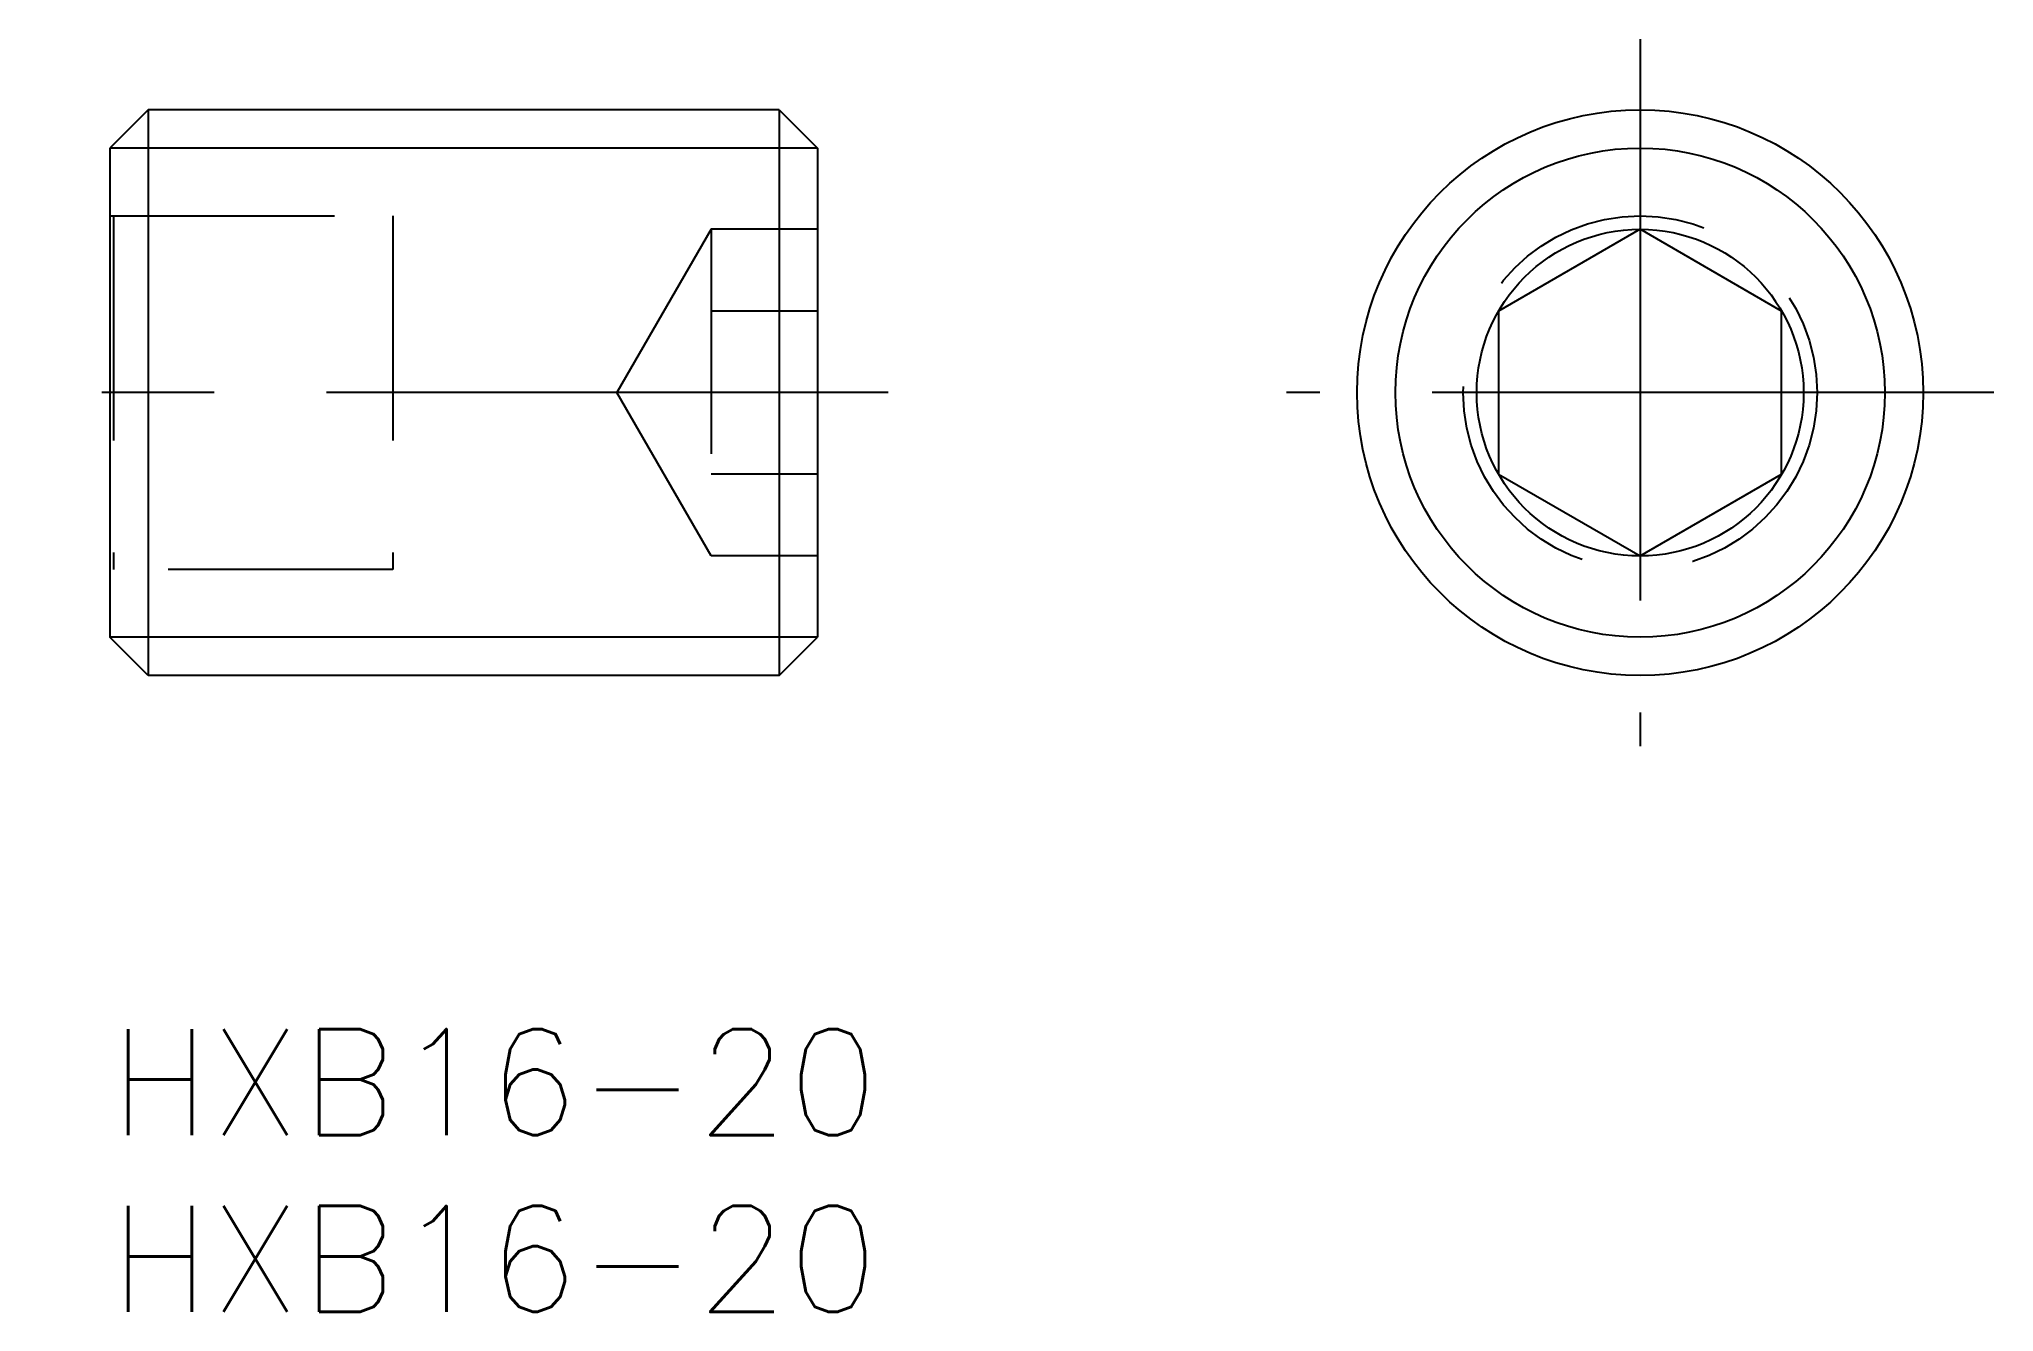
# Model space of a CAD drawing. Extents: x -2 to 53.3, y -8 to 28.
import ezdxf

# ---------------------------------------------------------------- set-up
doc = ezdxf.new("R2010")
doc.units = 0
doc.header["$LTSCALE"] = 0.5
doc.linetypes.add('CENTER', pattern=[50.8, 31.75, -6.35, 6.35, -6.35])
doc.linetypes.add('DASHED', pattern=[19.05, 12.7, -6.35])
for name, color, linetype in [('MSM_CENTER', 1, 'CENTER'), ('MSM_CONTINUOUS', 7, 'CONTINUOUS'), ('MSM_DASHED', 4, 'DASHED'), ('MSM_NARROW', 5, 'CONTINUOUS'), ('MSM_PART_NUMBER', 7, 'CONTINUOUS')]:
    doc.layers.add(name, color=color, linetype=linetype)
doc.styles.get("Standard").update_dxf_attribs({"font": 'txt.shx', "height": 3, "bigfont": 'bigfont.shx'})

# ---------------------------------------------------------------- blocks, each defined once
blk = doc.blocks.new('*U2')
at = {"layer": 'MSM_PART_NUMBER'}
blk.add_text('HXB16-20', height=3, dxfattribs=at).set_placement((0, -3))
blk = doc.blocks.new('*U3')
at = {"layer": 'MSM_PART_NUMBER'}
blk.add_text('HXB16-20', height=3, dxfattribs=at).set_placement((0, -8))

msp = doc.modelspace()

# ---------------------------------------------------------------- linework, layer by layer
at = {"layer": 'MSM_CENTER'}
for p, q in [((43.258, 28), (43.258, 8)), ((22, 18), (-2, 18)), ((53.258, 18), (33.258, 18))]:
    msp.add_line(p, q, dxfattribs=at)
at = {"layer": 'MSM_CONTINUOUS'}
for p, q in [((1.082, 26), (0, 24.917)), ((1.082, 26), (1.082, 10)), ((18.917, 26), (1.082, 26)), ((18.917, 26), (20, 24.917)), ((18.917, 26), (18.917, 10)), ((0, 24.917), (0, 11.082)), ((20, 24.917), (20, 11.082)), ((43.258, 22.619), (39.258, 20.309)), ((47.258, 20.309), (43.258, 22.619)), ((39.258, 20.309), (39.258, 15.691)), ((47.258, 15.691), (47.258, 20.309)), ((39.258, 15.691), (43.258, 13.381)), ((43.258, 13.381), (47.258, 15.691)), ((1.082, 10), (0, 11.082)), ((18.917, 10), (20, 11.082)), ((18.917, 10), (1.082, 10))]:
    msp.add_line(p, q, dxfattribs=at)
for radius in [8, 4.619]:
    msp.add_circle((43.258, 18), radius, dxfattribs=at)
at = {"layer": 'MSM_DASHED'}
for p, q in [((0, 23), (8, 23)), ((0.1, 23), (0.1, 13)), ((8, 23), (8, 13)), ((17, 22.619), (14.333, 18)), ((20, 22.619), (17, 22.619)), ((17, 22.619), (17, 13.381)), ((20, 20.309), (17, 20.309)), ((17, 13.381), (14.333, 18)), ((20, 15.691), (17, 15.691)), ((20, 13.381), (17, 13.381)), ((8, 13), (0, 13))]:
    msp.add_line(p, q, dxfattribs=at)
msp.add_circle((43.258, 18), 5, dxfattribs=at)
at = {"layer": 'MSM_NARROW'}
for p, q in [((20, 24.917), (0, 24.917)), ((20, 11.082), (0, 11.082))]:
    msp.add_line(p, q, dxfattribs=at)
msp.add_circle((43.258, 18), 6.918, dxfattribs=at)

# ---------------------------------------------------------------- block references
at = {"layer": 'MSM_CONTINUOUS'}
for name in ['*U2', '*U3']:
    msp.add_blockref(name, (0, 0), dxfattribs=at)

doc.saveas('drawing.dxf')
